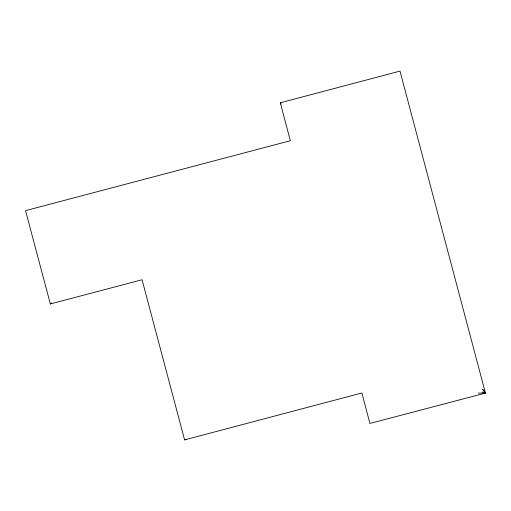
<?xml version="1.0" encoding="UTF-8"?>
<svg xmlns="http://www.w3.org/2000/svg" width="511" height="511" viewBox="0 0 511 511"><rect width="100%" height="100%" fill="white"/><g stroke="black" fill="none" stroke-linecap="round" stroke-linejoin="round"><path stroke-width="0.77" d="M50.346 303.949L142.071 279.753L184.592 439.888L361.858 392.985L369.926 423.453L485.45 393.08L400.004 71.112L280.296 102.788L290.357 140.723L25.55 210.641L50.346 303.949L51.668 303.049M184.592 439.888L186.061 439.498M478.277 393.074L485.45 393.08L482.691 389.178M482.416 392.078L485.45 393.08L482.525 389.299M280.296 102.788L281.216 104.091"/></g></svg>
